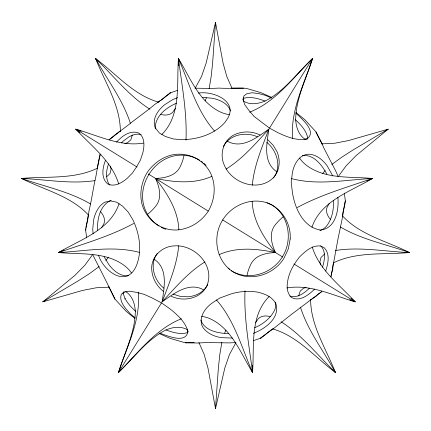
<?xml version="1.0" encoding="UTF-8"?>
<svg xmlns="http://www.w3.org/2000/svg" width="431" height="431" viewBox="0 0 431 431"><rect width="100%" height="100%" fill="white"/><g stroke="black" fill="none" stroke-linecap="round" stroke-linejoin="round"><path stroke-width="0.65" d="M120.368 131.676C120.421 105.342 104.862 82.353 95.634 58.589C115.998 73.679 133.567 95.224 158.834 102.212M310.616 299.971C310.886 326.068 326.175 348.83 335.366 372.411C315.169 357.418 297.751 336.185 272.807 328.955M229.314 114.651A36.387 29.437 -26.6 0 1 220.834 112.232C198.993 102.082 190.319 77.72 178.461 58.589C176.505 83.743 181.58 114.738 161.835 134.499M201.686 316.349A36.387 29.437 -26.6 0 1 210.166 318.768C232.007 328.918 240.681 353.28 252.539 372.411C254.495 347.257 249.42 316.262 269.165 296.501M331.277 274.337L332.684 269.413L332.904 266.38M88.339 214.476L86.195 227.53M203.443 289.745C188.756 281.658 173.655 293.743 162.142 301.84C164.136 287.585 168.467 268.556 153.975 259.079M226.965 140.985C241.92 149.708 257 137.322 268.858 129.16C266.864 143.415 262.533 162.444 277.025 171.921M342.548 216.421C342.769 211.12 345.091 206.169 345.253 200.905L345.452 201.466L344.972 202.193L343.146 212.036L342.661 216.524L338.001 238.898L331.223 275.63L330.69 276.874L331.191 276.109L331.008 275.598M178.714 245.767C176.893 265.372 169.006 283.614 162.142 301.84C175.369 287.547 188.158 272.338 204.881 261.94M252.286 185.233C254.107 165.628 261.994 147.386 268.858 129.16C255.631 143.453 242.842 158.662 226.119 169.06M332.931 265.771L333.524 262.484M97.309 168.483L99.992 155.402L99.809 154.891L100.31 154.126C97.6 163.263 96.997 172.933 94.604 182.221C92.746 191.843 91.259 201.487 88.985 211.028L87.908 218.975L85.893 227.326L85.747 230.095L85.548 229.534L86.028 228.807M123.708 291.787L123.358 293.527C124.936 300.838 130.383 306.457 135.722 311.349M307.292 139.213L307.642 137.473C306.064 130.167 300.617 124.543 295.283 119.656M187.636 332.112L187.803 331.38L187.135 329.882M243.531 97.869L243.079 99.814L243.547 101.048M209.132 88.608L211.179 76.508L212.628 62.942L215.5 22.444L223.021 62.942L226.808 76.508L232.067 88.441M221.868 342.392L219.821 354.492L218.372 368.058L215.5 408.556L207.979 368.058L204.192 354.492L198.933 342.559M132.306 134.984L130.803 139.892L127.28 142.898L124.818 143.394M298.694 296.016L300.197 291.108L303.72 288.102L306.182 287.606M187.641 329.85C180.74 325.782 172.486 327.075 165.482 330.157C146.454 339.984 133.82 358.037 118.525 372.411C124.537 352.299 135.032 332.926 135.318 311.516C134.946 303.871 132.403 295.908 125.685 291.555M243.978 101.398C250.707 105.299 258.735 103.747 265.518 100.843C284.546 91.016 297.18 72.963 312.475 58.589C306.463 78.701 295.968 98.074 295.682 119.484C296.054 127.129 298.597 135.092 305.315 139.445M108.547 163.85C106.355 170.008 105.476 177.146 108.45 183.197A29.82 15.678 -58.3 0 0 109.975 185.114M181.392 318.768C155.122 329.273 137.974 353.151 118.525 372.411C127.053 346.4 140.743 320.384 138.389 292.191M249.608 112.232C275.878 101.727 293.026 77.849 312.475 58.589C303.947 84.6 290.257 110.616 292.611 138.809M105.444 160.397C102.503 167.831 100.832 178.068 107.648 183.897C114.495 187.356 121.925 182.771 127.118 178.402L132.322 173.165L136.649 166.77L140.436 160.036L142.79 152.908C144.444 146.357 145.075 137.699 138.987 133.163C130.491 129.618 121.935 136.04 116.532 142.187M322.474 267.247C324.651 260.416 326.251 251.408 320.691 245.745M325.674 271.024C328.169 263.686 330.372 253.498 323.929 247.507L320.292 245.977C311.985 245.11 305.261 251.365 299.739 256.731C293.527 264.381 288.42 273.335 287.369 283.307L287.353 283.366C286.626 288.35 287.585 293.7 291.264 297.331C299.69 302.217 308.844 294.836 314.625 289.066M119.053 203.723C110.207 230.224 80.209 239.544 58.589 252.539C81.006 254.597 106.678 251.462 125.523 266.455A36.387 29.437 -90 0 1 131.471 272.958M311.947 227.277C320.793 200.776 350.791 191.456 372.411 178.461C349.994 176.403 324.322 179.538 305.477 164.545A36.387 29.437 -90 0 1 299.529 158.042M205.097 100.908L206.384 97.896M224.616 333.104L225.903 330.092M208.329 211.066C215.021 199.618 216.287 185.147 210.522 173.046L210.393 172.863C203.19 158.414 185.68 151.136 170.245 155.381C160.558 158.231 152.369 164.674 146.831 173.063L146.761 173.197C141.944 181.688 139.73 191.585 141.422 201.277L141.481 201.907C144.579 217.628 158.942 230.014 175.083 229.998L175.304 230.035C188.67 229.777 201.051 222.213 208.281 211.125L148.21 173.914M332.684 269.413L332.786 268.809M101.668 227.692L104.022 223.452A36.387 18.194 10.8 0 0 100.407 211.492M329.332 203.308L326.978 207.548A36.387 18.194 10.8 0 0 330.593 219.508M157.218 253.471C149.298 264.392 153.91 280.242 163.909 288.21M177.637 90.348L169.933 92.988L169.496 93.737L161.544 99.82L154.907 104.324C147.44 110.686 139.412 116.246 131.676 122.264C124.726 128.217 116.844 132.92 110.088 139.057L109.544 139.121L109.086 139.913L120.561 130.825M253.396 340.646L261.067 338.012L261.504 337.263L273.13 328.718M118.525 372.411L161.533 302.815M162.142 301.84L162.848 300.693M268.152 130.307L268.858 129.16M269.467 128.185L312.475 58.589M223.398 146.389C229.604 134.461 245.783 131.46 257.372 136.805M273.351 178.03C282.03 167.056 277.031 150.672 266.875 142.435M175.498 108.229L172.761 112.232A36.387 18.194 52.6 0 1 160.445 114.35M255.502 322.771L258.239 318.768A36.387 18.194 52.6 0 1 270.555 316.65M92.121 255.276L84.929 265.157L74.886 275.409L42.825 301.84L82.413 290.456L96.242 287.773L109.264 287.138M338.879 175.724L346.071 165.843L356.114 155.591L388.175 129.16L348.587 140.544L334.758 143.227L321.736 143.862M195.076 88.377L201.519 76.508L206.201 62.942L215.5 22.444L215.5 23.786M235.924 342.623L229.481 354.492L224.799 368.058L215.5 408.556L215.5 407.214M105.816 260.437L108.353 257.442M322.647 173.558L325.184 170.563M121.472 142.936L123.331 141.012L128.697 137.069A29.82 15.678 -58.3 0 1 141.131 134.704M309.313 288.258C304.394 293.128 297.061 298.5 289.869 296.038M106.743 176.656L109.991 173.558L111.112 169.06L110.288 166.032M324.721 253.902L321.009 257.442L319.888 261.94L320.712 264.968M99.157 266.552L89.249 273.793L77.763 281.157L42.825 301.84L44.625 300.94M331.843 164.448L341.751 157.207L353.237 149.843L388.175 129.16L386.375 130.06M122.819 293.188L124.36 291.906M307.637 138.195L306.748 138.917L305.105 138.992M242.804 99.189L244.086 98.187C251.133 96.345 258.379 98.634 265 101.043M188.196 331.811L186.914 332.813C179.867 334.655 172.621 332.366 166 329.957M310.304 300.046L316.138 296.221L317.9 294.368L321.456 291.879L321.914 291.087L321.041 292.116L291.211 314.603L273.588 328.557L269.483 331.213L262.872 336.703L260.475 338.082L261.067 338.012M157.412 102.443L161.517 99.787L168.128 94.297L170.525 92.918L169.933 92.988M97.411 168.203C73.949 179.63 46.753 176.134 21.55 178.461C43.989 189.823 70.77 195.906 88.393 214.983M333.589 262.797C357.051 251.37 384.247 254.866 409.45 252.539C387.011 241.177 360.23 235.094 342.607 216.017M187.14 342.812L184.894 342.688L170.105 338.373L159.12 333.497M133.734 223.452C110.045 236.35 83.926 243.687 58.589 252.539C85.386 251.187 113.116 245.379 139.596 252.426M297.266 207.548C320.955 194.65 347.074 187.313 372.411 178.461C345.614 179.813 317.884 185.621 291.404 178.574M60.572 252.329L58.589 252.539L63.993 250.018M367.007 180.982L372.411 178.461L370.428 178.671M211.853 176.338C194.09 184.371 174.086 182.227 155.564 178.461C159.847 188.056 162.584 199.079 154.557 207.548A36.387 11.244 -26.6 0 1 147.903 214.062M219.147 254.662C236.91 246.629 256.914 248.773 275.436 252.539C271.153 242.944 268.416 231.921 276.443 223.452A36.387 11.244 -26.6 0 1 283.097 216.938M253.358 333.362C265.119 328.831 280.737 317.825 275.608 303.305C271.972 296.469 264.225 293.592 257.102 292.035C246.968 290.666 236.377 291.496 226.895 295.45L219.621 298.09L211.68 303.386C204.623 308.504 198.546 317.679 202.333 326.52C206.352 333.088 213.701 336.342 221.017 337.624L232.422 338.066M176.43 103.214C166.576 107.529 156.076 115.363 155.171 126.946A38.677 22.331 -13.3 0 0 155.343 128.896M254.699 327.732C262.958 324.193 270.63 318.358 274.622 310.131A38.677 22.331 -13.3 0 0 275.657 302.104M243.547 88.086L231.587 88.129M124.564 298.92L125.103 298.71M271.88 97.503L260.895 92.627L246.106 88.312C237.255 87.951 228.123 88.635 219.153 88.102L210.834 88.452L195.232 88.188M177.647 97.665L172.761 99.599L164.965 104.523C158.032 109.889 151.459 119.091 155.483 128.077L159.378 133.001L165.434 136.503L173.391 138.987L182.566 139.698C198.19 139.305 214.584 134.23 225.111 122.178L225.429 121.542C240.918 102.578 214.304 90.532 198.427 93.091M58.589 252.539L59.898 252.232M371.102 178.768L372.411 178.461M302.368 155.602C313.79 154.12 322.038 165.218 326.887 174.167M94.879 180.616C70.549 184.339 45.907 179.393 21.55 178.461C44.614 186.607 69.321 191.434 90.569 204.014M335.485 250.503C360.004 246.537 384.888 251.629 409.45 252.539C386.386 244.393 361.679 239.566 340.431 226.986M143.469 143.108C120.001 146.939 97.751 135.393 75.802 129.16C91.361 146.131 111.785 161.054 118.757 184.042M286.901 287.962C310.579 283.916 333.066 295.51 355.198 301.84C339.639 284.869 319.215 269.946 312.243 246.958M187.814 342.753L194.284 342.688M235.45 342.597L229.475 342.898L206.287 342.564L197.56 343.028L185.723 342.764L186.073 342.92M202.656 97.39L211.853 98.187A38.677 22.331 -13.3 0 1 230.51 110.939M228.344 333.61C218.172 333.276 204.558 330.863 200.771 319.985M316.925 133.82L315.993 132.101L321.451 142.327L323.756 147.811L335.577 170.698L338.179 176.559M21.55 178.461L22.87 178.709M408.13 252.291L409.45 252.539M171.123 296.172C183.703 302.293 201.633 298.661 207.273 284.848C214.654 264.963 194.408 244.533 174.668 245.88L174.641 245.885C163.09 246.063 152.526 255.195 151.707 266.902C151.34 276.363 155.963 285.721 163.494 291.399M173.122 294.125L179.846 296.259L187.313 296.803A29.82 25.364 31.7 0 0 207.742 284.692M159.664 333.104C166.889 335.577 186.386 344.466 187.921 331.186C185.098 321.591 177.281 314.673 169.701 308.644L161.49 302.885L152.622 298.193L144.073 294.287L135.91 292.256L129.348 291.184L124.252 292.083L121.283 294.373C119.457 299.405 122.549 304.582 125.593 308.424L130.448 313.94L135.054 317.749M260.082 135.022C251.65 130.819 241.22 130.922 232.945 135.458C222.859 141.438 219.39 154.955 224.406 165.375L224.411 165.391C232.05 183.568 259.047 192.528 273.701 177.351C279.832 170.39 280.576 160.316 277.149 151.933L273.157 145.274L267.807 139.736M79.73 132.683L75.802 129.16L81.319 131.342M349.681 299.658L355.198 301.84L351.27 298.317M266.897 202.71L271.449 204.703M231.312 270.743C248.601 281.373 272.198 273.744 282.38 256.833C292.951 240.169 289.223 215.645 271.983 204.94M271.589 98.096L265.227 95.305L258.406 93.532L251.979 92.757L246.823 93.759L245.212 94.868L243.908 95.968L243.197 99.62L244.673 104.582L248.568 109.97L254.021 116.386L269.504 128.12L278.324 132.893C287.116 136.95 296.797 140.878 306.64 139.094C317.819 131.816 301.269 118.401 295.806 113.073M149.918 109.232C128.853 95.919 113.407 75.689 95.634 58.589C107.357 79.961 122.808 99.793 130.356 123.212M281.082 321.768C302.147 335.081 317.593 355.311 335.366 372.411C323.568 350.85 307.879 330.868 300.466 307.168M75.802 129.16L137.053 167.018M222.649 219.918L282.79 257.086M293.947 263.982L355.198 301.84M92.713 254.624C100.073 269.343 107.75 283.975 114.732 298.845L115.039 299.066M296.081 112.529L304.857 119.721L316.252 132.139M134.919 318.471L126.143 311.279L114.732 298.845M228.112 268.082L229.599 269.316M214.584 131.099C196.439 110.562 189.231 83.161 178.461 58.589L178.649 65.873M216.416 299.901C234.561 320.438 241.769 347.839 252.539 372.411L252.35 365.127M114.538 298.182L108.806 286.847M95.634 58.589L96.447 59.661M334.553 371.339L335.366 372.411M104.113 256.833L108.941 264.704A38.677 22.331 76.7 0 0 128.691 275.689M322.011 144.04L317.027 134.283M332.797 176.015L327.043 165.585C322.528 159.696 316.122 154.255 308.354 154.196C298.974 154.885 293.85 164.464 292.39 172.793L291.211 182.254L292.11 189.926C293.834 205.986 302.508 227.6 320.75 230.03L320.912 229.992C335.927 228.15 339.003 209.719 337.882 197.317M98.634 255.551C103.79 271.255 126.542 288.441 136.341 265.825C142.381 251.025 139.622 234.092 132.969 219.945L128.222 212.057L122.463 206.045L116.623 202.198L110.476 200.916L104.636 202.247C98.446 206.056 95.041 212.989 93.635 219.934L92.735 229.103L93.123 233.888M185.987 140.102A36.387 11.244 90 0 0 186.047 138.809C186.989 111.855 181.871 85.209 178.461 58.589L178.924 59.834M252.076 371.166L252.539 372.411C249.129 345.791 244.011 319.145 244.953 292.191A36.387 11.244 -90 0 1 245.013 290.898M344.326 193.126L345.452 201.466M178.461 58.589L178.768 59.898M252.232 371.102L252.539 372.411M86.69 237.95L85.548 229.534M333.411 200.372C333.944 209.342 332.156 218.808 326.585 226.059A38.677 22.331 76.7 0 1 319.867 230.574M97.578 230.504C97.099 219.842 99.426 207.074 109.312 201.142A38.677 22.331 76.7 0 1 111.133 200.426M252.157 201.25C252.916 220.731 263.783 237.664 275.436 252.539C264.936 253.008 253.854 255.486 249.867 266.455A36.387 11.244 -90 0 0 247.017 275.317M178.843 229.75C178.084 210.269 167.217 193.336 155.564 178.461C166.064 177.992 177.146 175.514 181.133 164.545A36.387 11.244 90 0 0 183.983 155.683M201.261 161.291A38.677 36.134 -58.3 0 1 202.785 162.422M203.771 163.225A38.677 36.134 -58.3 0 1 206.088 165.38M165.865 229.297A38.677 36.134 -58.3 0 1 161.205 227.304M159.017 226.059A38.677 36.134 -58.3 0 1 151.755 220.025C127.264 192.749 155.693 146.755 191.041 156.464A38.677 36.134 -58.3 0 1 199.688 160.257M290.192 238.925L288.361 248.762L284.148 257.927C274.008 274.892 250.33 282.413 233.069 271.826C215.909 261.1 212.095 236.651 222.655 219.982L222.676 219.934C231.409 205.932 248.908 197.958 265.087 202.231C280.818 206.761 291.221 222.762 290.192 238.925"/></g></svg>
